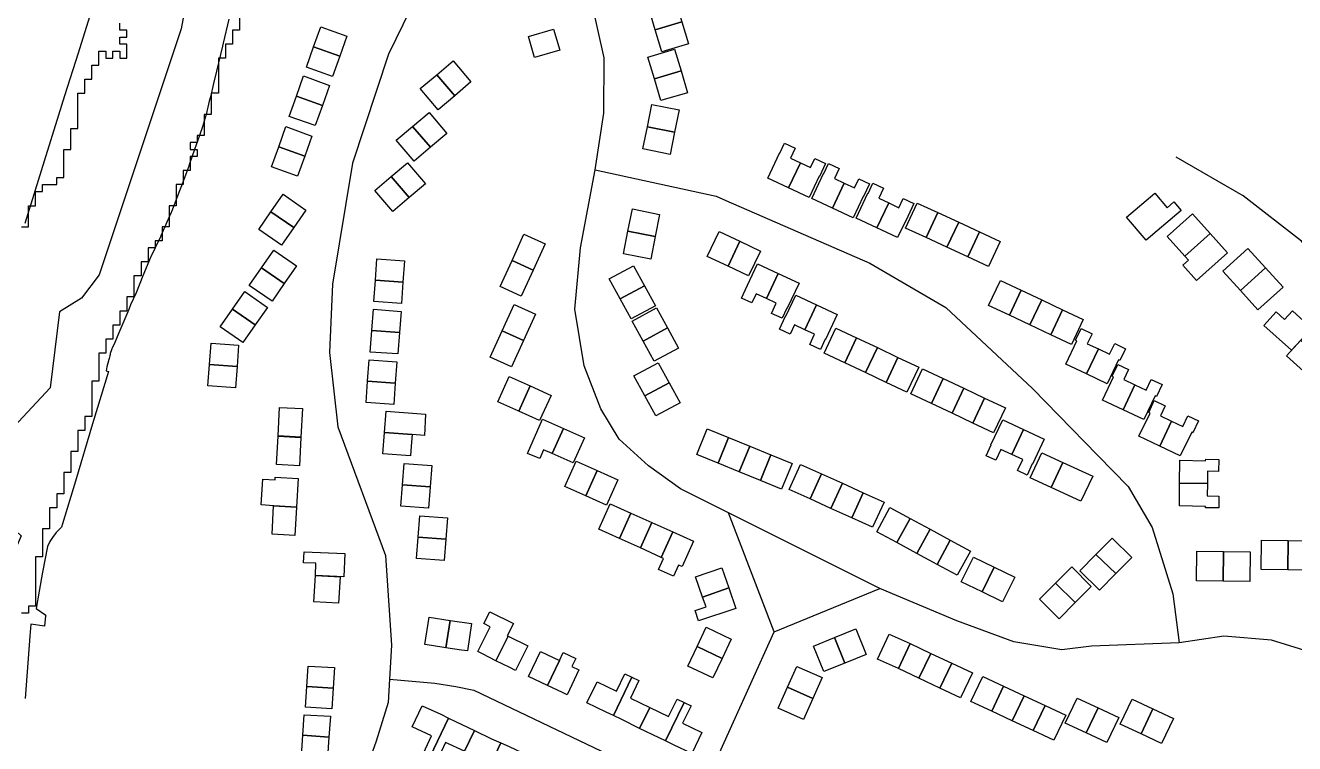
# Model space of a CAD drawing. Header units: metres. Extents: x 553506 to 563855, y 142925 to 150243.
# Drawn here: x 560025.1 to 560386.2, y 148366.8 to 148571.3 of the extents above; entities that cross this region are included whole.
import ezdxf

# ---------------------------------------------------------------- set-up
doc = ezdxf.new("R2010")
doc.units = ezdxf.units.M
for name, color, linetype in [('C-ANCIENT_WOODLAND', 94, 'Continuous'), ('C-BUILDINGS', 8, 'Continuous'), ('C-FLOOD_ZONE_3', 150, 'Continuous'), ('C-ROADS', 33, 'Continuous'), ('C-WATERWAYS', 5, 'Continuous')]:
    doc.layers.add(name, color=color, linetype=linetype)

msp = doc.modelspace()

# ---------------------------------------------------------------- linework, layer by layer
at = {"layer": 'C-ANCIENT_WOODLAND'}
for points in [[(560025.0067, 148515.0159), (560030.5062, 148532.7708), (560034.604, 148545.8171), (560036.3519, 148551.3655), (560040.2024, 148563.522), (560043.4014, 148573.8191)], [(560083.0025, 148573.0693), (560081.4029, 148566.2212), (560081.2051, 148565.3715), (560079.4571, 148558.2735), (560078.6079, 148554.7645), (560077.7586, 148550.9656), (560077.4041, 148549.766), (560076.5054, 148545.967), (560076.0024, 148544.0676), (560075.6067, 148542.718), (560074.6008, 148539.9688), (560073.2568, 148535.9699), (560071.8057, 148531.9211), (560071.6078, 148531.2213), (560070.1072, 148527.1224), (560069.5053, 148525.6728), (560068.9034, 148524.2233), (560066.6525, 148518.265), (560066.6031, 148518.065), (560065.7043, 148516.1156), (560063.6513, 148511.4169), (560063.6018, 148511.317), (560062.0023, 148508.0179), (560060.8068, 148505.4686), (560060.6584, 148505.2687), (560058.5064, 148500.0202), (560056.6018, 148495.2216), (560055.0517, 148491.7226), (560054.557, 148490.4729), (560052.001, 148484.4646), (560050.3026, 148480.3658), (560049.8573, 148479.666), (560049.6017, 148478.9662), (560049.206, 148477.9165), (560049.206, 148477.5666), (560049.107, 148477.2667), (560049.0081, 148476.8668), (560048.9586, 148476.5169), (560048.802, 148476.167), (560048.3073, 148474.0676), (560048.1011, 148472.9679), (560048.703, 148472.768), (560044.2012, 148457.9222), (560039.3531, 148441.5669), (560035.7006, 148429.4204), (560035.3543, 148428.4707), (560033.8537, 148426.9211), (560032.8065, 148425.5215), (560032.0562, 148424.3718), (560031.3554, 148422.9722), (560030.0032, 148415.6643), (560029.055, 148410.2659), (560028.2058, 148405.2673), (560030.9019, 148403.3678), (560030.8525, 148403.2179), (560030.5556, 148400.2687), (560026.6557, 148400.8186), (560026.4084, 148397.4195), (560025.0067, 148379.6646)]]:
    msp.add_lwpolyline(points, dxfattribs=at)
at = {"layer": 'C-BUILDINGS'}
for points in [[(560209.9891, 148578.5195), (560211.8749, 148572.301), (560204.3258, 148570.0398), (560202.4398, 148576.2694), (560209.9891, 148578.5195)], [(560107.1073, 148565.1823), (560109.1792, 148570.9232), (560116.5823, 148568.2268), (560114.5296, 148562.5421), (560107.1073, 148565.1823)], [(560177.1178, 148564.2493), (560169.9602, 148562.2118), (560168.2352, 148568.2127), (560175.3924, 148570.2613), (560177.1178, 148564.2493)], [(560211.8749, 148572.301), (560213.7267, 148566.0481), (560206.1619, 148563.842), (560204.3258, 148570.0398), (560211.8749, 148572.301)], [(560105.043, 148559.4193), (560107.1073, 148565.1823), (560114.5296, 148562.5421), (560112.4653, 148556.7792), (560105.043, 148559.4193)], [(560209.767, 148564.5778), (560211.6527, 148558.3593), (560204.0964, 148556.109), (560202.2176, 148562.3277), (560209.767, 148564.5778)], [(560142.1239, 148557.2923), (560146.7824, 148561.2329), (560151.8562, 148555.2251), (560147.2388, 148551.308), (560142.1239, 148557.2923)], [(560211.6527, 148558.3593), (560213.4973, 148552.1172), (560205.9395, 148549.9114), (560204.0964, 148556.109), (560211.6527, 148558.3593)], [(560102.2027, 148551.1947), (560104.268, 148556.9243), (560111.6707, 148554.239), (560109.618, 148548.5544), (560102.2027, 148551.1947)], [(560137.4524, 148553.3179), (560142.1239, 148557.2923), (560147.2388, 148551.308), (560142.5673, 148547.3336), (560137.4524, 148553.3179)], [(560100.1384, 148545.4318), (560102.2027, 148551.1947), (560109.618, 148548.5544), (560107.5608, 148542.7917), (560100.1384, 148545.4318)], [(560211.1033, 148547.29), (560209.8272, 148540.9172), (560202.1032, 148542.4682), (560203.3794, 148548.841), (560211.1033, 148547.29)], [(560135.2844, 148542.5877), (560139.9426, 148546.5394), (560145.0167, 148540.5205), (560140.399, 148536.6146), (560135.2844, 148542.5877)], [(560097.1716, 148536.7803), (560099.2369, 148542.5099), (560106.6397, 148539.8246), (560104.5939, 148534.1402), (560097.1716, 148536.7803)], [(560130.6129, 148538.6133), (560135.2844, 148542.5877), (560140.399, 148536.6146), (560135.7344, 148532.6404), (560130.6129, 148538.6133)], [(560209.8272, 148540.9172), (560208.5164, 148534.5322), (560200.8047, 148536.1392), (560202.1032, 148542.4682), (560209.8272, 148540.9172)], [(560095.1073, 148531.0174), (560097.1716, 148536.7803), (560104.5939, 148534.1402), (560102.53, 148528.3661), (560095.1073, 148531.0174)], [(560244.1167, 148536.3999), (560242.7739, 148533.5087), (560245.5898, 148532.2053), (560242.2328, 148525.0886), (560236.331, 148527.8317), (560239.6811, 148534.9481), (560239.752, 148534.917), (560241.0952, 148537.797), (560244.1167, 148536.3999)], [(560252.725, 148532.0496), (560251.0091, 148528.3454), (560250.9808, 148528.3556), (560248.0933, 148522.3221), (560242.2328, 148525.0886), (560245.5898, 148532.2053), (560248.485, 148530.8265), (560249.7034, 148533.4467), (560252.725, 148532.0496)], [(560129.1664, 148528.284), (560133.825, 148532.2247), (560138.9057, 148526.2171), (560134.2813, 148522.2998), (560129.1664, 148528.284)], [(560256.6216, 148530.613), (560255.2784, 148527.7329), (560258.0947, 148526.4184), (560254.7446, 148519.3019), (560248.8356, 148522.0559), (560252.1856, 148529.1723), (560252.2638, 148529.1302), (560253.6, 148532.0101), (560256.6216, 148530.613)], [(560124.5018, 148524.3099), (560129.1664, 148528.284), (560134.2813, 148522.2998), (560129.6167, 148518.3256), (560124.5018, 148524.3099)], [(560265.2299, 148526.2627), (560263.5136, 148522.5696), (560263.4923, 148522.5801), (560260.5978, 148516.5463), (560254.7446, 148519.3019), (560258.0947, 148526.4184), (560260.9965, 148525.0509), (560262.2083, 148527.6598), (560265.2299, 148526.2627)], [(560269.2683, 148524.9863), (560267.9255, 148522.0951), (560270.7417, 148520.7807), (560267.3844, 148513.6751), (560261.4826, 148516.4181), (560264.8327, 148523.5346), (560264.9039, 148523.4923), (560266.2467, 148526.3835), (560269.2683, 148524.9863)], [(560094.9672, 148518.2469), (560098.4462, 148523.2526), (560104.9058, 148518.7571), (560101.4537, 148513.7856), (560094.9672, 148518.2469)], [(560349.9453, 148519.4135), (560351.8584, 148521.0537), (560353.9115, 148518.6581), (560343.9981, 148510.1791), (560338.4053, 148516.6824), (560346.4122, 148523.5326), (560349.9453, 148519.4135)], [(560196.5304, 148512.7107), (560197.8132, 148519.0948), (560205.5379, 148517.5216), (560204.2607, 148511.1822), (560196.5304, 148512.7107)], [(560277.8769, 148520.6249), (560276.1537, 148516.9316), (560276.1324, 148516.9421), (560273.2449, 148510.9085), (560267.3844, 148513.6751), (560270.7417, 148520.7807), (560273.6366, 148519.413), (560274.8554, 148522.0221), (560277.8769, 148520.6249)], [(560278.803, 148520.7429), (560284.7247, 148518.0339), (560281.4172, 148510.8965), (560275.4952, 148513.6166), (560278.803, 148520.7429)], [(560091.4823, 148513.2076), (560094.9672, 148518.2469), (560101.4537, 148513.7856), (560097.9757, 148508.7466), (560091.4823, 148513.2076)], [(560284.7247, 148518.0339), (560290.6407, 148515.2803), (560287.2904, 148508.1749), (560281.4172, 148510.8965), (560284.7247, 148518.0339)], [(560290.6407, 148515.2803), (560296.5282, 148512.548), (560293.2138, 148505.4103), (560287.2904, 148508.1749), (560290.6407, 148515.2803)], [(560362.1899, 148512.1161), (560354.9603, 148505.6687), (560349.9784, 148511.1894), (560357.1378, 148517.6458), (560362.1899, 148512.1161)], [(560169.585, 148501.6305), (560163.5485, 148504.4362), (560166.9515, 148511.877), (560172.9932, 148509.1272), (560169.585, 148501.6305)], [(560195.2825, 148506.3277), (560196.5304, 148512.7107), (560204.2607, 148511.1822), (560203.0125, 148504.8103), (560195.2825, 148506.3277)], [(560222.4748, 148512.6298), (560228.3769, 148509.8756), (560225.0268, 148502.7591), (560219.1177, 148505.5131), (560222.4748, 148512.6298)], [(560296.5282, 148512.548), (560302.4442, 148509.7943), (560299.0872, 148502.6776), (560293.2138, 148505.4103), (560296.5282, 148512.548)], [(560367.1152, 148506.6159), (560358.2596, 148498.7375), (560354.428, 148503.0142), (560356.0537, 148504.4563), (560354.9603, 148505.6687), (560362.1899, 148512.1161), (560367.1152, 148506.6159)], [(560228.3769, 148509.8756), (560234.28, 148507.0881), (560230.88, 148500.0035), (560225.0268, 148502.7591), (560228.3769, 148509.8756)], [(560377.9382, 148502.3127), (560370.7791, 148495.8451), (560365.7619, 148501.3759), (560372.9214, 148507.8323), (560377.9382, 148502.3127)], [(560092.2763, 148502.3138), (560095.7549, 148507.3306), (560102.2149, 148502.8241), (560098.7628, 148497.8526), (560092.2763, 148502.3138)], [(560124.6673, 148498.8273), (560125.1208, 148504.9073), (560132.9767, 148504.2841), (560132.5214, 148498.2597), (560124.6673, 148498.8273)], [(560166.182, 148494.1897), (560160.1403, 148496.9396), (560163.5485, 148504.4362), (560169.585, 148501.6305), (560166.182, 148494.1897)], [(560088.7913, 148497.2746), (560092.2763, 148502.3138), (560098.7628, 148497.8526), (560095.2848, 148492.8136), (560088.7913, 148497.2746)], [(560198.1301, 148502.8883), (560201.258, 148497.1871), (560194.3356, 148493.4318), (560191.2078, 148499.133), (560198.1301, 148502.8883)], [(560228.8045, 148493.7059), (560230.5278, 148497.3992), (560230.5491, 148497.3887), (560233.4437, 148503.4225), (560239.3042, 148500.6559), (560235.9401, 148493.539), (560233.0449, 148494.9178), (560231.8261, 148492.3087), (560228.8045, 148493.7059)], [(560237.4062, 148489.3442), (560238.7494, 148492.2243), (560235.9401, 148493.539), (560239.3042, 148500.6559), (560245.2063, 148497.9017), (560241.8422, 148490.7848), (560241.7713, 148490.816), (560240.4281, 148487.9359), (560237.4062, 148489.3442)], [(560382.9484, 148496.7817), (560375.7894, 148490.3142), (560370.7791, 148495.8451), (560377.9382, 148502.3127), (560382.9484, 148496.7817)], [(560124.2214, 148492.7252), (560124.6673, 148498.8273), (560132.5214, 148498.2597), (560132.0755, 148492.1577), (560124.2214, 148492.7252)], [(560201.258, 148497.1871), (560204.3656, 148491.4631), (560197.4209, 148487.7516), (560194.3356, 148493.4318), (560201.258, 148497.1871)], [(560302.5186, 148498.6777), (560308.4204, 148495.9348), (560305.0704, 148488.8183), (560299.1613, 148491.5721), (560302.5186, 148498.6777)], [(560084.0042, 148490.503), (560087.4898, 148495.52), (560093.9494, 148491.0245), (560090.4973, 148486.0531), (560084.0042, 148490.503)], [(560239.6789, 148484.8407), (560241.4018, 148488.5451), (560241.4301, 148488.5348), (560244.325, 148494.5575), (560250.1785, 148491.7907), (560246.8211, 148484.6851), (560243.9193, 148486.0526), (560242.7005, 148483.4435), (560239.6789, 148484.8407)], [(560308.4204, 148495.9348), (560314.3236, 148493.1474), (560310.924, 148486.0516), (560305.0704, 148488.8183), (560308.4204, 148495.9348)], [(560080.5262, 148485.464), (560084.0042, 148490.503), (560090.4973, 148486.0531), (560087.0127, 148481.0027), (560080.5262, 148485.464)], [(560123.6616, 148484.4493), (560124.1225, 148490.5184), (560131.971, 148489.9062), (560131.5231, 148483.8708), (560123.6616, 148484.4493)], [(560166.8267, 148481.5884), (560160.7972, 148484.3943), (560164.2002, 148491.8351), (560170.2419, 148489.0852), (560166.8267, 148481.5884)], [(560204.6983, 148490.8836), (560207.8261, 148485.1824), (560200.9108, 148481.4273), (560197.7759, 148487.1282), (560204.6983, 148490.8836)], [(560248.2876, 148480.4792), (560249.6304, 148483.3704), (560246.8211, 148484.6851), (560250.1785, 148491.7907), (560256.0806, 148489.0366), (560252.7232, 148481.931), (560252.6454, 148481.962), (560251.3092, 148479.0821), (560248.2876, 148480.4792)], [(560314.3236, 148493.1474), (560320.1912, 148490.3811), (560316.8412, 148483.2646), (560310.924, 148486.0516), (560314.3236, 148493.1474)], [(560320.1912, 148490.3811), (560326.0944, 148487.5937), (560322.6948, 148480.4979), (560316.8412, 148483.2646), (560320.1912, 148490.3811)], [(560385.5903, 148490.086), (560391.0577, 148485.137), (560387.9351, 148481.7116), (560385.2992, 148478.8133), (560377.4364, 148485.9247), (560380.9509, 148489.7853), (560383.3467, 148487.6119), (560385.5903, 148490.086)], [(560123.2161, 148478.3362), (560123.6616, 148484.4493), (560131.5231, 148483.8708), (560131.0772, 148477.7688), (560123.2161, 148478.3362)], [(560163.4237, 148474.1475), (560157.3823, 148476.8863), (560160.7972, 148484.3943), (560166.8267, 148481.5884), (560163.4237, 148474.1475)], [(560207.8261, 148485.1824), (560210.9338, 148479.4583), (560203.9891, 148475.7469), (560200.9108, 148481.4273), (560207.8261, 148485.1824)], [(560255.6856, 148485.1176), (560261.5947, 148482.3637), (560258.2447, 148475.2472), (560252.3356, 148478.0011), (560255.6856, 148485.1176)], [(560325.5034, 148485.0265), (560328.5903, 148483.5535), (560327.2255, 148480.695), (560330.4039, 148479.2026), (560327.0469, 148472.0859), (560321.1364, 148474.8842), (560324.2932, 148481.4716), (560323.9028, 148481.6597), (560325.5034, 148485.0265)], [(560397.9413, 148479.1637), (560393.2606, 148473.9199), (560390.7617, 148471.115), (560383.9026, 148477.2004), (560387.9351, 148481.7116), (560389.4737, 148480.3461), (560392.6282, 148483.8727), (560397.9413, 148479.1637)], [(560077.4607, 148474.8172), (560077.9212, 148480.8974), (560085.7698, 148480.285), (560085.3218, 148474.2497), (560077.4607, 148474.8172)], [(560261.5947, 148482.3637), (560267.4979, 148479.5762), (560264.0982, 148472.4804), (560258.2447, 148475.2472), (560261.5947, 148482.3637)], [(560267.4979, 148479.5762), (560273.3655, 148476.8099), (560270.0154, 148469.6934), (560264.0982, 148472.4804), (560267.4979, 148479.5762)], [(560338.1059, 148479.2539), (560336.5054, 148475.8872), (560336.1363, 148476.0649), (560332.9075, 148469.3194), (560327.0469, 148472.0859), (560330.4039, 148479.2026), (560333.5826, 148477.6992), (560335.0194, 148480.7157), (560338.1059, 148479.2539)], [(560122.4677, 148470.0544), (560122.9282, 148476.1346), (560130.7841, 148475.5114), (560130.3288, 148469.487), (560122.4677, 148470.0544)], [(560273.3655, 148476.8099), (560279.2686, 148474.0224), (560275.869, 148466.9266), (560270.0154, 148469.6934), (560273.3655, 148476.8099)], [(560077.0147, 148468.7151), (560077.4607, 148474.8172), (560085.3218, 148474.2497), (560084.8759, 148468.1477), (560077.0147, 148468.7151)], [(560205.1361, 148475.2818), (560208.271, 148469.5808), (560201.3486, 148465.8255), (560198.2137, 148471.5265), (560205.1361, 148475.2818)], [(560280.3325, 148473.5325), (560286.2413, 148470.7897), (560282.8843, 148463.673), (560276.9821, 148466.4271), (560280.3325, 148473.5325)], [(560335.8958, 148474.8108), (560338.9824, 148473.349), (560337.6176, 148470.4904), (560340.789, 148468.9979), (560337.439, 148461.8813), (560331.5218, 148464.6683), (560334.6783, 148471.2668), (560334.2883, 148471.4438), (560335.8958, 148474.8108)], [(560122.0218, 148463.9523), (560122.4677, 148470.0544), (560130.3288, 148469.487), (560129.883, 148463.385), (560122.0218, 148463.9523)], [(560162.7568, 148471.322), (560168.7113, 148468.6807), (560165.4816, 148461.5124), (560159.5271, 148464.1537), (560162.7568, 148471.322)], [(560168.7113, 148468.6807), (560174.6602, 148465.9947), (560171.3879, 148458.8473), (560165.4816, 148461.5124), (560168.7113, 148468.6807)], [(560208.271, 148469.5808), (560211.3716, 148463.8566), (560204.4269, 148460.1451), (560201.3486, 148465.8255), (560208.271, 148469.5808)], [(560286.2413, 148470.7897), (560292.1375, 148468.0021), (560288.7449, 148460.9065), (560282.8843, 148463.673), (560286.2413, 148470.7897)], [(560348.4984, 148469.0383), (560346.8908, 148465.6713), (560346.5218, 148465.849), (560343.2927, 148459.1147), (560337.439, 148461.8813), (560340.789, 148468.9979), (560343.9747, 148467.4946), (560345.4118, 148470.5001), (560348.4984, 148469.0383)], [(560292.1375, 148468.0021), (560298.0121, 148465.236), (560294.655, 148458.1193), (560288.7449, 148460.9065), (560292.1375, 148468.0021)], [(560298.0121, 148465.236), (560303.9083, 148462.4483), (560300.5157, 148455.3528), (560294.655, 148458.1193), (560298.0121, 148465.236)], [(560346.2918, 148464.484), (560349.3787, 148463.011), (560348.0209, 148460.1527), (560351.1923, 148458.6601), (560347.8353, 148451.5434), (560341.9247, 148454.3417), (560345.0815, 148460.9291), (560344.6912, 148461.1172), (560346.2918, 148464.484)], [(560103.4624, 148454.069), (560096.9836, 148454.468), (560097.437, 148462.5736), (560103.9147, 148462.208), (560103.4624, 148454.069)], [(560135.1392, 148454.8897), (560127.2784, 148455.446), (560127.7396, 148461.504), (560138.9298, 148460.662), (560138.6582, 148454.5765), (560135.1392, 148454.8897)], [(560171.4683, 148447.9758), (560167.9128, 148449.4565), (560172.2707, 148459.231), (560178.2252, 148456.5897), (560175.0024, 148449.4216), (560172.5028, 148450.4455), (560171.4683, 148447.9758)], [(560298.4762, 148448.8003), (560299.9179, 148451.8838), (560299.7692, 148451.9459), (560303.1824, 148459.0533), (560309.0912, 148456.3105), (560305.7551, 148449.1945), (560302.6417, 148450.6221), (560301.193, 148447.5384), (560298.4762, 148448.8003)], [(560358.8947, 148458.7003), (560357.2938, 148455.3447), (560356.9247, 148455.5224), (560353.696, 148448.7769), (560347.8353, 148451.5434), (560351.1923, 148458.6601), (560354.371, 148457.1567), (560355.8078, 148460.1733), (560358.8947, 148458.7003)], [(560103.045, 148445.931), (560096.5676, 148446.2856), (560097.021, 148454.3912), (560103.4987, 148454.0256), (560103.045, 148445.931)], [(560134.701, 148448.7657), (560126.8402, 148449.3219), (560127.2784, 148455.446), (560135.1392, 148454.8897), (560134.895, 148451.5097), (560134.701, 148448.7657)], [(560178.2252, 148456.5897), (560184.1741, 148453.9037), (560180.9087, 148446.7566), (560175.0024, 148449.4216), (560178.2252, 148456.5897)], [(560219.1186, 148456.4186), (560225.1577, 148453.9803), (560222.1898, 148446.7088), (560216.1441, 148449.1358), (560219.1186, 148456.4186)], [(560225.1577, 148453.9803), (560231.1978, 148451.5087), (560228.1804, 148444.2579), (560222.1898, 148446.7088), (560225.1577, 148453.9803)], [(560309.0912, 148456.3105), (560315.0011, 148453.5345), (560311.6154, 148446.4391), (560311.5658, 148446.4598), (560310.0843, 148443.3083), (560307.3675, 148444.5702), (560308.8487, 148447.7328), (560305.7551, 148449.1945), (560309.0912, 148456.3105)], [(560231.1978, 148451.5087), (560237.2093, 148449.0585), (560234.2348, 148441.7757), (560228.1804, 148444.2579), (560231.1978, 148451.5087)], [(560132.3851, 148440.5352), (560132.8456, 148446.6154), (560140.7015, 148445.9922), (560140.2463, 148439.9678), (560132.3851, 148440.5352)], [(560181.7888, 148447.2292), (560187.7433, 148444.5879), (560184.5205, 148437.4199), (560178.566, 148440.0611), (560181.7888, 148447.2292)], [(560237.2093, 148449.0585), (560243.2498, 148446.5758), (560240.2324, 148439.325), (560234.2348, 148441.7757), (560237.2093, 148449.0585)], [(560314.3198, 148449.6065), (560320.2415, 148446.8976), (560316.9411, 148439.7604), (560310.9418, 148442.4892), (560314.3198, 148449.6065)], [(560320.2415, 148446.8976), (560328.7809, 148442.9682), (560325.4306, 148435.8628), (560316.9411, 148439.7604), (560320.2415, 148446.8976)], [(560364.6471, 148447.7611), (560364.5997, 148444.3538), (560361.4245, 148444.3993), (560361.3802, 148440.892), (560353.499, 148440.9798), (560353.5819, 148447.5046), (560360.9051, 148447.3771), (560360.9125, 148447.8114), (560364.6471, 148447.7611)], [(560187.7433, 148444.5879), (560193.6919, 148441.9131), (560190.4268, 148434.7548), (560184.5205, 148437.4199), (560187.7433, 148444.5879)], [(560245.6623, 148446.3283), (560251.6035, 148443.6644), (560248.3526, 148436.5065), (560242.4043, 148439.1702), (560245.6623, 148446.3283)], [(560251.6035, 148443.6644), (560257.5462, 148440.956), (560254.2457, 148433.8189), (560248.3526, 148436.5065), (560251.6035, 148443.6644)], [(560102.2225, 148434.1966), (560095.758, 148434.585), (560092.1792, 148434.7962), (560092.6212, 148442.1446), (560096.1651, 148441.9323), (560096.2113, 148442.6906), (560102.7107, 148442.3034), (560102.2225, 148434.1966)], [(560131.9462, 148434.4334), (560132.3851, 148440.5352), (560140.2463, 148439.9678), (560139.8004, 148433.8658), (560131.9462, 148434.4334)], [(560257.5462, 148440.956), (560263.4533, 148438.2689), (560260.1953, 148431.1107), (560254.2457, 148433.8189), (560257.5462, 148440.956)], [(560364.6247, 148433.9257), (560360.8898, 148433.9872), (560360.8983, 148434.3881), (560353.4144, 148434.5106), (560353.499, 148440.9798), (560361.3802, 148440.892), (560361.329, 148437.3844), (560364.6791, 148437.3332), (560364.6247, 148433.9257)], [(560263.4533, 148438.2689), (560269.389, 148435.5603), (560266.0885, 148428.4231), (560260.1953, 148431.1107), (560263.4533, 148438.2689)], [(560101.7691, 148426.091), (560095.2914, 148426.4566), (560095.7381, 148434.551), (560102.2225, 148434.1966), (560101.7691, 148426.091)], [(560191.4438, 148435.0982), (560197.3983, 148432.4569), (560194.1759, 148425.2777), (560188.221, 148427.9301), (560191.4438, 148435.0982)], [(560197.3983, 148432.4569), (560203.3542, 148429.7712), (560200.0819, 148422.6238), (560194.1759, 148425.2777), (560197.3983, 148432.4569)], [(560271.0508, 148434.054), (560276.7955, 148430.9722), (560273.0403, 148424.0656), (560267.303, 148427.1365), (560271.0508, 148434.054)], [(560136.8417, 148425.6264), (560137.3022, 148431.7066), (560145.1512, 148431.0832), (560144.7029, 148425.059), (560136.8417, 148425.6264)], [(560203.3542, 148429.7712), (560209.2885, 148427.107), (560205.9914, 148419.8587), (560200.0819, 148422.6238), (560203.3542, 148429.7712)], [(560276.7955, 148430.9722), (560282.5272, 148427.8566), (560278.7295, 148420.971), (560273.0403, 148424.0656), (560276.7955, 148430.9722)], [(560136.3958, 148419.5244), (560136.8417, 148425.6264), (560144.7029, 148425.059), (560144.257, 148418.957), (560136.3958, 148419.5244)], [(560209.494, 148414.4697), (560205.1973, 148416.4059), (560206.6366, 148419.5672), (560205.9914, 148419.8587), (560209.2885, 148427.107), (560215.2092, 148424.4313), (560211.9389, 148417.2172), (560210.9463, 148417.6648), (560209.494, 148414.4697)], [(560282.5272, 148427.8566), (560288.2303, 148424.7624), (560284.4755, 148417.8447), (560278.7295, 148420.971), (560282.5272, 148427.8566)], [(560288.2303, 148424.7624), (560293.9624, 148421.6357), (560290.1646, 148414.7501), (560284.4755, 148417.8447), (560288.2303, 148424.7624)], [(560329.6782, 148420.725), (560334.266, 148425.3648), (560339.8566, 148419.8296), (560335.3026, 148415.2243), (560329.6782, 148420.725)], [(560384.2462, 148416.2852), (560376.6513, 148416.3819), (560376.7589, 148424.7996), (560384.3608, 148424.7031), (560384.2462, 148416.2852)], [(560115.6845, 148414.3041), (560107.6047, 148414.7088), (560107.7273, 148418.1741), (560104.2424, 148418.288), (560104.424, 148421.4324), (560116.0156, 148420.9479), (560115.6845, 148414.3041)], [(560365.8757, 148413.1182), (560358.2805, 148413.2261), (560358.3881, 148421.6437), (560365.9904, 148421.5361), (560365.8757, 148413.1182)], [(560373.471, 148413.0104), (560365.8757, 148413.1182), (560365.9904, 148421.5361), (560373.5856, 148421.4283), (560373.471, 148413.0104)], [(560391.8415, 148416.1774), (560384.2462, 148416.2852), (560384.3608, 148424.7031), (560391.9561, 148424.5953), (560391.8415, 148416.1774)], [(560294.8409, 148419.9157), (560300.7166, 148417.1162), (560297.3026, 148410.0311), (560291.3421, 148412.8613), (560294.8409, 148419.9157)], [(560325.1256, 148416.0752), (560329.6782, 148420.725), (560335.3026, 148415.2243), (560330.7103, 148410.5065), (560325.1256, 148416.0752)], [(560114.1988, 148406.8006), (560107.1606, 148407.2045), (560107.6047, 148414.7088), (560114.6432, 148414.2939), (560114.1988, 148406.8006)], [(560217.7872, 148408.5736), (560215.8039, 148414.3327), (560223.268, 148416.8584), (560225.236, 148411.1433), (560217.7872, 148408.5736)], [(560300.7166, 148417.1162), (560306.5937, 148414.2723), (560303.1298, 148407.2191), (560297.3026, 148410.0311), (560300.7166, 148417.1162)], [(560318.2029, 148412.5534), (560322.8124, 148417.1716), (560328.3691, 148411.602), (560323.8002, 148407.0296), (560318.2029, 148412.5534)], [(560216.6439, 148401.7486), (560215.6207, 148404.744), (560218.8195, 148405.7342), (560217.7872, 148408.5736), (560225.236, 148411.1433), (560227.2412, 148405.3515), (560216.6439, 148401.7486)], [(560313.6287, 148407.9252), (560318.2029, 148412.5534), (560323.8002, 148407.0296), (560319.1791, 148402.3332), (560313.6287, 148407.9252)], [(560157.2329, 148404.3473), (560163.9297, 148400.9946), (560162.1785, 148397.523), (560162.4686, 148397.4096), (560158.9948, 148390.4452), (560155.1233, 148392.4169), (560153.7812, 148393.0874), (560157.3228, 148400.1207), (560155.5477, 148401.0003), (560157.2329, 148404.3473)], [(560144.7656, 148394.1307), (560140.6495, 148394.7592), (560138.7527, 148395.0562), (560139.9504, 148402.8289), (560145.9699, 148401.9147), (560144.7656, 148394.1307)], [(560150.8477, 148393.2296), (560149.1761, 148393.478), (560144.7656, 148394.1307), (560145.9699, 148401.9147), (560152.0244, 148401.0017), (560150.8477, 148393.2296)], [(560216.1934, 148394.4555), (560218.8106, 148399.9686), (560225.9213, 148396.5732), (560223.3232, 148391.1163), (560216.1934, 148394.4555)], [(560255.3227, 148397.0677), (560261.3851, 148399.4829), (560264.2838, 148392.1719), (560258.2625, 148389.7803), (560255.3227, 148397.0677)], [(560164.5474, 148387.6912), (560162.9144, 148388.4973), (560158.9948, 148390.4452), (560162.4686, 148397.4096), (560168.0139, 148394.6665), (560164.5474, 148387.6912)], [(560249.2822, 148394.6198), (560255.3227, 148397.0677), (560258.2625, 148389.7803), (560252.229, 148387.3326), (560249.2822, 148394.6198)], [(560270.9024, 148398.0437), (560276.8113, 148395.3009), (560273.4682, 148388.1846), (560267.5523, 148390.9272), (560270.9024, 148398.0437)], [(560173.6862, 148383.3684), (560170.01, 148385.1347), (560168.2216, 148385.9916), (560171.6354, 148393.0877), (560177.0571, 148390.4966), (560173.6862, 148383.3684)], [(560181.6886, 148391.0529), (560180.6, 148388.7484), (560182.5937, 148387.8089), (560179.2557, 148380.7485), (560177.9572, 148381.3647), (560173.6862, 148383.3684), (560177.0571, 148390.4966), (560178.1198, 148392.7335), (560181.6886, 148391.0529)], [(560213.5838, 148388.9204), (560216.1934, 148394.4555), (560223.3232, 148391.1163), (560220.714, 148385.5701), (560213.5838, 148388.9204)], [(560276.8113, 148395.3009), (560282.7422, 148392.5254), (560279.3285, 148385.4292), (560273.4682, 148388.1846), (560276.8113, 148395.3009)], [(560282.7422, 148392.5254), (560288.651, 148389.7827), (560285.3079, 148382.6664), (560279.3285, 148385.4292), (560282.7422, 148392.5254)], [(560105.2209, 148383.092), (560105.5844, 148388.9244), (560113.0842, 148388.5127), (560112.6607, 148382.5894), (560105.2209, 148383.092)], [(560251.7932, 148385.6161), (560249.1546, 148379.6682), (560241.959, 148382.8717), (560244.598, 148388.8085), (560251.7932, 148385.6161)], [(560288.651, 148389.7827), (560294.561, 148387.0066), (560291.1682, 148379.911), (560285.3079, 148382.6664), (560288.651, 148389.7827)], [(560193.2756, 148381.7535), (560195.6592, 148386.6917), (560197.6892, 148385.7088), (560192.3876, 148374.814), (560190.2944, 148375.8061), (560184.8863, 148378.4088), (560187.7893, 148384.3982), (560193.2756, 148381.7535)], [(560192.3876, 148374.814), (560197.6892, 148385.7088), (560199.648, 148384.7682), (560197.2368, 148379.818), (560202.7378, 148377.1514), (560199.8348, 148371.162), (560194.751, 148373.6746), (560192.3876, 148374.814)], [(560297.4594, 148385.9729), (560303.3683, 148383.2301), (560300.0252, 148376.1139), (560294.1163, 148378.8566), (560297.4594, 148385.9729)], [(560104.8159, 148377.2473), (560105.2209, 148383.092), (560112.6607, 148382.5894), (560112.2561, 148376.7336), (560104.8159, 148377.2473)], [(560249.1546, 148379.6682), (560246.4807, 148373.7304), (560239.305, 148376.9679), (560241.959, 148382.8717), (560249.1546, 148379.6682)], [(560303.3683, 148383.2301), (560309.2992, 148380.4547), (560305.8855, 148373.3585), (560300.0252, 148376.1139), (560303.3683, 148383.2301)], [(560208.1037, 148374.5586), (560210.5016, 148379.4861), (560212.5103, 148378.5137), (560207.2366, 148367.6198), (560205.385, 148368.4858), (560199.8348, 148371.162), (560202.7378, 148377.1514), (560208.1037, 148374.5586)], [(560207.2366, 148367.6198), (560212.5103, 148378.5137), (560214.4764, 148377.5622), (560212.0925, 148372.6351), (560217.5789, 148369.9904), (560214.6957, 148364.0349), (560209.5292, 148366.5116), (560207.2366, 148367.6198)], [(560309.2992, 148380.4547), (560315.2151, 148377.7122), (560311.865, 148370.5957), (560305.8855, 148373.3585), (560309.2992, 148380.4547)], [(560324.386, 148379.7571), (560330.2949, 148377.0143), (560326.9518, 148369.898), (560320.9654, 148372.6606), (560324.386, 148379.7571)], [(560339.9558, 148379.4863), (560345.8647, 148376.7436), (560342.5216, 148369.6273), (560336.5352, 148372.3899), (560339.9558, 148379.4863)], [(560104.0312, 148369.2315), (560104.395, 148375.0527), (560111.8949, 148374.641), (560111.4784, 148368.718), (560104.0312, 148369.2315)], [(560145.4666, 148374.1185), (560140.3066, 148363.1615), (560138.3346, 148364.0794), (560140.6686, 148369.0383), (560135.1491, 148371.6264), (560137.9751, 148377.6246), (560143.2732, 148375.1854), (560145.4666, 148374.1185)], [(560315.2151, 148377.7122), (560321.1184, 148374.9248), (560317.7257, 148367.8292), (560311.865, 148370.5957), (560315.2151, 148377.7122)], [(560330.2949, 148377.0143), (560336.1982, 148374.2269), (560332.8125, 148367.1316), (560326.9518, 148369.898), (560330.2949, 148377.0143)], [(560345.8647, 148376.7436), (560351.7677, 148373.9674), (560348.382, 148366.872), (560342.5216, 148369.6273), (560345.8647, 148376.7436)], [(560144.6696, 148367.1708), (560142.3356, 148362.2119), (560140.3066, 148363.1615), (560145.4666, 148374.1185), (560147.4607, 148373.1679), (560152.8827, 148370.5656), (560150.0753, 148364.6459), (560144.6696, 148367.1708)], [(560160.3743, 148367.0595), (560155.2143, 148356.1025), (560153.2419, 148357.0316), (560155.569, 148361.9902), (560150.0753, 148364.6459), (560152.8827, 148370.5656), (560157.7395, 148368.1572), (560160.3743, 148367.0595)], [(560103.6266, 148363.3756), (560104.0312, 148369.2315), (560111.4784, 148368.718), (560111.0734, 148362.8732), (560103.6266, 148363.3756)], [(560159.5773, 148360.1118), (560157.2433, 148355.1529), (560155.2143, 148356.1025), (560160.3743, 148367.0595), (560162.7779, 148365.977), (560167.9154, 148363.5328), (560165.0895, 148357.5346), (560159.5773, 148360.1118)]]:
    msp.add_lwpolyline(points, close=True, dxfattribs=at)
at = {"layer": 'C-FLOOD_ZONE_3'}
for points in [[(560086, 148578), (560086, 148570), (560084, 148570), (560084, 148566), (560082, 148566), (560082, 148562), (560080, 148562), (560080, 148552), (560078, 148552), (560078, 148550), (560078, 148546), (560076, 148546), (560076, 148544), (560076, 148540), (560074, 148540), (560074, 148538), (560072, 148538), (560072, 148536), (560074, 148536), (560074, 148534), (560072, 148534), (560072, 148532), (560072, 148530), (560070, 148530), (560070, 148528), (560070, 148526), (560068, 148526), (560068, 148522), (560068, 148520), (560066, 148520), (560066, 148518), (560066, 148514), (560064, 148514), (560064, 148510), (560062, 148510), (560062, 148508), (560060, 148508), (560060, 148506), (560060, 148504), (560058, 148504), (560058, 148502), (560058, 148500), (560056, 148500), (560056, 148498), (560056, 148494), (560054, 148494), (560054, 148492), (560054, 148490), (560052, 148490), (560052, 148486), (560050, 148486), (560050, 148482), (560048, 148482), (560048, 148478), (560046, 148478), (560046, 148470), (560044, 148470), (560044, 148466), (560044, 148460), (560042, 148460), (560042, 148458), (560042, 148456), (560040, 148456), (560040, 148454), (560040, 148450), (560038, 148450), (560038, 148448), (560038, 148444), (560036, 148444), (560036, 148442), (560036, 148438), (560034, 148438), (560034, 148436), (560034, 148434), (560032, 148434), (560032, 148432), (560032, 148428), (560030, 148428), (560030, 148424), (560030, 148420), (560028, 148420), (560028, 148416), (560028, 148406), (560026, 148406), (560026, 148404), (560024, 148404)], [(560024, 148514), (560026, 148514), (560026, 148516), (560026, 148520), (560028, 148520), (560028, 148522), (560028, 148524), (560030, 148524), (560030, 148526), (560034, 148526), (560034, 148528), (560036, 148528), (560036, 148536), (560038, 148536), (560038, 148542), (560040, 148542), (560040, 148552), (560042, 148552), (560042, 148556), (560044, 148556), (560044, 148560), (560046, 148560), (560046, 148564), (560048, 148564), (560048, 148562), (560050, 148562), (560050, 148564), (560052, 148564), (560052, 148562), (560054, 148562), (560054, 148566), (560052, 148566), (560052, 148568), (560054, 148568), (560054, 148570), (560052, 148570), (560052, 148572)]]:
    msp.add_lwpolyline(points, dxfattribs=at)
at = {"layer": 'C-ROADS'}
for points in [[(560391.621, 148392.5749), (560379.6062, 148396.3066), (560366.0427, 148397.4746), (560353.3862, 148395.5657), (560328.3905, 148394.5737), (560320.0072, 148393.4995), (560306.3241, 148395.8103), (560290.0665, 148401.7694), (560268.1767, 148411.0141), (560225.168, 148432.5887), (560211.5199, 148439.3863), (560202.3949, 148445.9577), (560194.0773, 148453.5337), (560188.7889, 148462.1615), (560184.1082, 148474.3921), (560181.4525, 148490.5034), (560183.0464, 148507.9827), (560187.2119, 148530.1946), (560189.6728, 148546.3209), (560189.7399, 148562.0943), (560186.3417, 148577.3588)], [(560134.6132, 148575.7676), (560128.4432, 148563.1318), (560118.1425, 148532.0918), (560112.4787, 148497.6125), (560111.6363, 148478.22), (560114.0239, 148457.0249), (560127.5259, 148420.383), (560129.2924, 148394.8947), (560128.6578, 148385.2029), (560128.3616, 148378.5602), (560124.943, 148367.5796), (560122.3448, 148360.3308)], [(560585.6179, 148508.4582), (560542.7376, 148486.7717), (560510.4333, 148465.9948), (560481.7309, 148448.7365), (560464.2658, 148446.1317), (560447.6053, 148448.8722), (560430.2913, 148456.6454), (560413.3615, 148473.6018), (560401.7556, 148492.2271), (560388.1745, 148509.8558), (560371.6002, 148522.8278), (560352.4888, 148533.7728)], [(560187.2119, 148530.1946), (560221.6137, 148522.7535), (560224.4275, 148521.5168), (560265.3708, 148503.6063), (560286.9519, 148491.0241), (560311.5936, 148467.9639), (560330.2329, 148448.8568), (560338.8898, 148440.045), (560345.6774, 148428.4146), (560351.554, 148409.4655), (560353.3862, 148395.5657)], [(560238.0963, 148398.6783), (560225.168, 148432.5887)], [(560216.8152, 148351.4462), (560238.0963, 148398.6783), (560268.1767, 148411.0141)], [(560128.6578, 148385.2029), (560141.6343, 148384.0271), (560147.576, 148383.144), (560152.6443, 148382.0221), (560216.8152, 148351.4462), (560261.106, 148329.5776)]]:
    msp.add_lwpolyline(points, dxfattribs=at)
at = {"layer": 'C-WATERWAYS'}
for points in [[(560070.9916, 148579.182), (560069.4347, 148570.3741)], [(560069.4347, 148570.3741), (560046.0839, 148500.2618), (560041.0478, 148493.6271), (560034.7926, 148489.7704), (560032.1458, 148468.1514), (560019.2414, 148454.2374), (560014.5198, 148434.5905), (560023.8687, 148425.989), (560011.3913, 148397.0183), (560002.0561, 148390.1496), (559994.8623, 148367.4985), (559999.2158, 148343.7714), (559990.7865, 148323.9756), (559985.8057, 148268.6602), (560009.9776, 148137.2557), (560017.051, 148111.0535), (560019.5463, 148078.0863), (560018.7349, 148073.1638), (560021.5997, 148049.8801), (560025.9453, 148004.6496), (560027.8224, 147983.4498), (560033.8085, 147962.7564)]]:
    msp.add_lwpolyline(points, dxfattribs=at)

doc.saveas('drawing.dxf')
